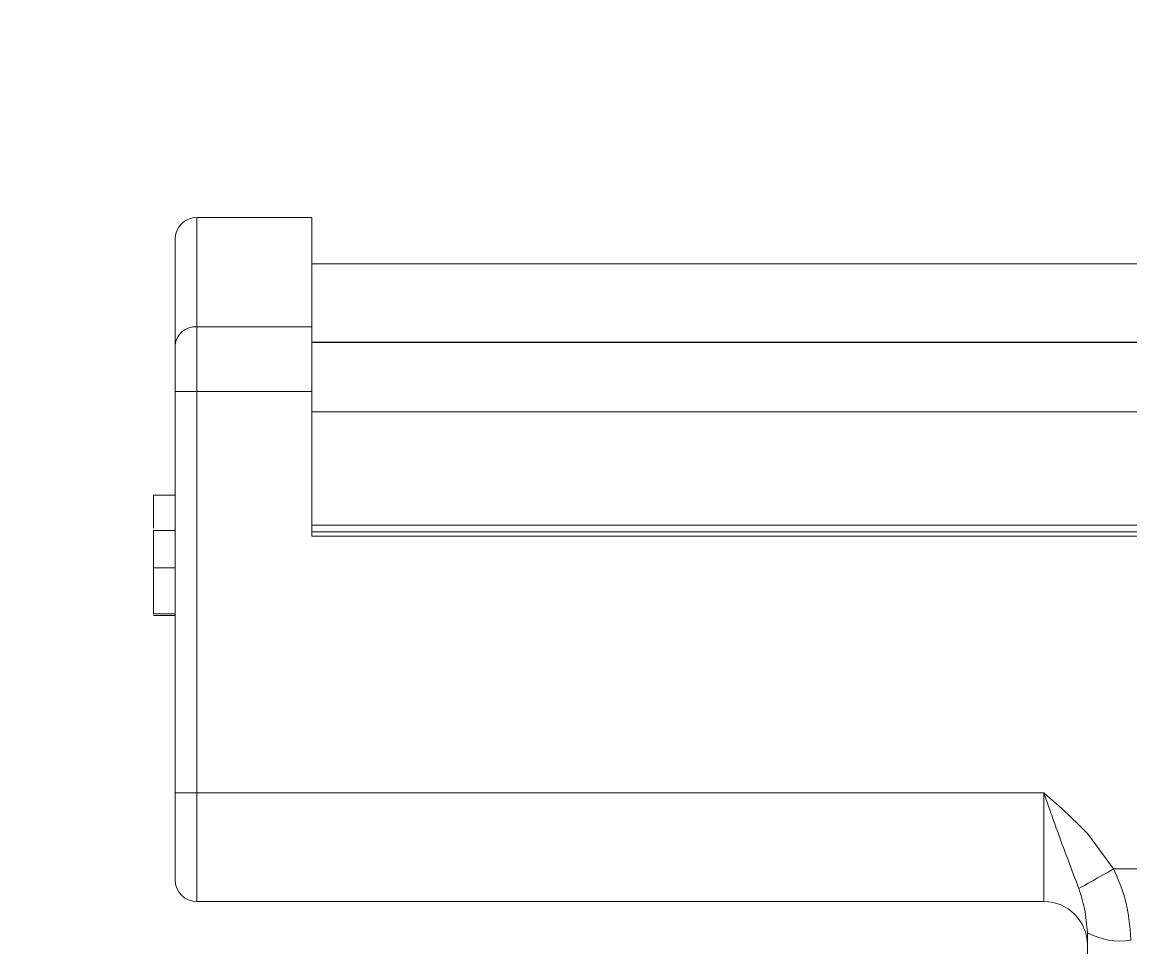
# Model space of a CAD drawing. Header units: inches. Extents: x 0.54 to 10.46, y 0.74 to 7.76.
# Drawn here: x 0.9376 to 1.2904, y 4.7646 to 5.0592 of the extents above; entities that cross this region are included whole.
import ezdxf

# ---------------------------------------------------------------- set-up
doc = ezdxf.new("R2010")
doc.units = ezdxf.units.IN
doc.header["$MEASUREMENT"] = 0
doc.layers.add('BG', color=7, linetype='Continuous')
doc.layers.add('MCG-INT-4FT', color=7, linetype='Continuous')

# ---------------------------------------------------------------- blocks, each defined once
blk = doc.blocks.new('block 3')
at = {"layer": 'BG', "true_color": 0xffffff}
h = blk.add_hatch(color=7, dxfattribs=at)
h.dxf.hatch_style = 2
edge = h.paths.add_edge_path()
edge.add_spline(control_points=[(10.29599, 0.90612), (10.29599, 0.90612), (0.87112, 0.90612), (0.87112, 0.90612), (0.87016, 0.90612), (0.86938, 0.90689), (0.86938, 0.90785), (0.86938, 0.90785), (0.86938, 7.59215), (0.86938, 7.59215), (0.86938, 7.59311), (0.87016, 7.59389), (0.87112, 7.59389), (0.87112, 7.59389), (10.29599, 7.59389), (10.29599, 7.59389), (10.29696, 7.59389), (10.29773, 7.59311), (10.29773, 7.59215), (10.29773, 7.59215), (10.29773, 0.90785), (10.29773, 0.90785), (10.29773, 0.90689), (10.29696, 0.90612), (10.29599, 0.90612)], knot_values=[0, 0, 0, 0, 1, 1, 1, 2, 2, 2, 3, 3, 3, 4, 4, 4, 5, 5, 5, 6, 6, 6, 7, 7, 7, 8, 8, 8, 8], degree=3, periodic=1)
h.paths.add_polyline_path([(0.87286, 0.90959), (10.29426, 0.90959), (10.29426, 7.59042), (0.87286, 7.59042)])
at = {"layer": 'BG', "lineweight": 0}
blk.add_open_spline([(10.29599, 0.90612), (10.29599, 0.90612), (0.87112, 0.90612), (0.87112, 0.90612), (0.87016, 0.90612), (0.86938, 0.90689), (0.86938, 0.90785), (0.86938, 0.90785), (0.86938, 7.59215), (0.86938, 7.59215), (0.86938, 7.59311), (0.87016, 7.59389), (0.87112, 7.59389), (0.87112, 7.59389), (10.29599, 7.59389), (10.29599, 7.59389), (10.29696, 7.59389), (10.29773, 7.59311), (10.29773, 7.59215), (10.29773, 7.59215), (10.29773, 0.90785), (10.29773, 0.90785), (10.29773, 0.90689), (10.29696, 0.90612), (10.29599, 0.90612)], degree=3, knots=[0, 0, 0, 0, 1, 1, 1, 2, 2, 2, 3, 3, 3, 4, 4, 4, 5, 5, 5, 6, 6, 6, 7, 7, 7, 8, 8, 8, 8], dxfattribs=at)
blk = doc.blocks.new('block 2')
at = {"layer": 'BG'}
blk.add_blockref('block 3', (0, 0), dxfattribs=at)
blk = doc.blocks.new('block 69')
at = {"layer": 'BG', "true_color": 0xffffff}
h = blk.add_hatch(color=7, dxfattribs=at)
h.dxf.hatch_style = 2
edge = h.paths.add_edge_path()
edge.add_spline(control_points=[(10.46309, 0.739), (10.46309, 0.739), (0.53691, 0.739), (0.53691, 0.739), (0.53595, 0.739), (0.53517, 0.73978), (0.53517, 0.74074), (0.53517, 0.74074), (0.53517, 7.75926), (0.53517, 7.75926), (0.53517, 7.76022), (0.53595, 7.761), (0.53691, 7.761), (0.53691, 7.761), (10.46309, 7.761), (10.46309, 7.761), (10.46406, 7.761), (10.46483, 7.76022), (10.46483, 7.75926), (10.46483, 7.75926), (10.46483, 0.74074), (10.46483, 0.74074), (10.46483, 0.73978), (10.46406, 0.739), (10.46309, 0.739)], knot_values=[0, 0, 0, 0, 1, 1, 1, 2, 2, 2, 3, 3, 3, 4, 4, 4, 5, 5, 5, 6, 6, 6, 7, 7, 7, 8, 8, 8, 8], degree=3, periodic=1)
h.paths.add_polyline_path([(0.53864, 0.74248), (10.46136, 0.74248), (10.46136, 7.75752), (0.53864, 7.75752)])
at = {"layer": 'BG', "lineweight": 0}
blk.add_open_spline([(10.46309, 0.739), (10.46309, 0.739), (0.53691, 0.739), (0.53691, 0.739), (0.53595, 0.739), (0.53517, 0.73978), (0.53517, 0.74074), (0.53517, 0.74074), (0.53517, 7.75926), (0.53517, 7.75926), (0.53517, 7.76022), (0.53595, 7.761), (0.53691, 7.761), (0.53691, 7.761), (10.46309, 7.761), (10.46309, 7.761), (10.46406, 7.761), (10.46483, 7.76022), (10.46483, 7.75926), (10.46483, 7.75926), (10.46483, 0.74074), (10.46483, 0.74074), (10.46483, 0.73978), (10.46406, 0.739), (10.46309, 0.739)], degree=3, knots=[0, 0, 0, 0, 1, 1, 1, 2, 2, 2, 3, 3, 3, 4, 4, 4, 5, 5, 5, 6, 6, 6, 7, 7, 7, 8, 8, 8, 8], dxfattribs=at)
blk = doc.blocks.new('block 68')
at = {"layer": 'BG'}
blk.add_blockref('block 69', (0, 0), dxfattribs=at)
blk = doc.blocks.new('block 940')
at = {"layer": 'MCG-INT-4FT', "color": 7, "lineweight": 5, "true_color": 0xffffff}
blk.add_lwpolyline([(8.84123, 4.98235), (1.02982, 4.98235)], dxfattribs=at)
blk = doc.blocks.new('block 962')
at = {"layer": 'MCG-INT-4FT', "color": 7, "lineweight": 5, "true_color": 0xffffff}
blk.add_open_spline([(0.99318, 4.99707), (0.98936, 4.99707), (0.98627, 4.99398), (0.98627, 4.99016)], degree=3, dxfattribs=at)
blk = doc.blocks.new('block 963')
at = {"layer": 'MCG-INT-4FT', "color": 7, "lineweight": 5, "true_color": 0xffffff}
blk.add_lwpolyline([(1.02982, 4.99707), (0.99318, 4.99707)], dxfattribs=at)
blk = doc.blocks.new('block 968')
at = {"layer": 'MCG-INT-4FT', "color": 7, "lineweight": 5, "true_color": 0xffffff}
blk.add_lwpolyline([(8.84123, 4.95734), (1.02982, 4.95734)], dxfattribs=at)
blk = doc.blocks.new('block 1311')
at = {"layer": 'MCG-INT-4FT', "color": 7, "lineweight": 5, "true_color": 0xffffff}
blk.add_open_spline([(1.27662, 4.76936), (1.27642, 4.77197), (1.27623, 4.77457), (1.27568, 4.77715), (1.27523, 4.77926), (1.27455, 4.78135), (1.27387, 4.78344)], degree=3, knots=[0, 0, 0, 0, 1, 1, 1, 2, 2, 2, 2], dxfattribs=at)
blk = doc.blocks.new('block 1312')
at = {"layer": 'MCG-INT-4FT', "color": 7, "lineweight": 5, "true_color": 0xffffff}
blk.add_open_spline([(1.27662, 4.76548), (1.27662, 4.77312), (1.27043, 4.77931), (1.26279, 4.77931)], degree=3, dxfattribs=at)
blk = doc.blocks.new('block 1313')
at = {"layer": 'MCG-INT-4FT', "color": 7, "lineweight": 5, "true_color": 0xffffff}
blk.add_lwpolyline([(1.26279, 4.77931), (1.26279, 4.81388)], dxfattribs=at)
blk = doc.blocks.new('block 1314')
at = {"layer": 'MCG-INT-4FT', "color": 7, "lineweight": 5, "true_color": 0xffffff}
blk.add_open_spline([(1.27387, 4.78344), (1.27271, 4.78656), (1.27155, 4.78968), (1.27036, 4.79287), (1.26916, 4.79608), (1.26792, 4.79936), (1.26671, 4.80272), (1.26606, 4.80452), (1.26541, 4.80635), (1.26477, 4.80819), (1.26412, 4.81004), (1.26347, 4.81191), (1.26282, 4.81378), (1.26281, 4.81381), (1.2628, 4.81384), (1.26279, 4.81388)], degree=3, knots=[0, 0, 0, 0, 1, 1, 1, 2, 2, 2, 3, 3, 3, 4, 4, 4, 5, 5, 5, 5], dxfattribs=at)
blk = doc.blocks.new('block 1315')
at = {"layer": 'MCG-INT-4FT', "color": 7, "lineweight": 5, "true_color": 0xffffff}
blk.add_open_spline([(1.26279, 4.81388), (1.26281, 4.81386), (1.26284, 4.81384), (1.26286, 4.81382), (1.26547, 4.81155), (1.26811, 4.80931), (1.27062, 4.80693), (1.27267, 4.80499), (1.27465, 4.80296), (1.27662, 4.80094)], degree=3, knots=[0, 0, 0, 0, 1, 1, 1, 2, 2, 2, 3, 3, 3, 3], dxfattribs=at)
blk = doc.blocks.new('block 1316')
at = {"layer": 'MCG-INT-4FT', "color": 7, "lineweight": 5, "true_color": 0xffffff}
blk.add_lwpolyline([(1.27662, 4.80094), (1.28494, 4.78972)], dxfattribs=at)
blk = doc.blocks.new('block 1317')
at = {"layer": 'MCG-INT-4FT', "color": 7, "lineweight": 5, "true_color": 0xffffff}
blk.add_lwpolyline([(1.28494, 4.78972), (1.28319, 4.78872), (1.28147, 4.78775), (1.27983, 4.78682), (1.2783, 4.78595), (1.27691, 4.78516), (1.27569, 4.78447), (1.27467, 4.78389), (1.27387, 4.78344)], dxfattribs=at)
blk = doc.blocks.new('block 1318')
at = {"layer": 'MCG-INT-4FT', "color": 7, "lineweight": 5, "true_color": 0xffffff}
blk.add_lwpolyline([(0.99318, 4.96225), (0.99318, 4.94173)], dxfattribs=at)
blk = doc.blocks.new('block 1319')
at = {"layer": 'MCG-INT-4FT', "color": 7, "lineweight": 5, "true_color": 0xffffff}
blk.add_lwpolyline([(0.99318, 4.94173), (0.98627, 4.94173)], dxfattribs=at)
blk = doc.blocks.new('block 1320')
at = {"layer": 'MCG-INT-4FT', "color": 7, "lineweight": 5, "true_color": 0xffffff}
blk.add_lwpolyline([(0.98627, 4.94173), (0.98627, 4.95639)], dxfattribs=at)
blk = doc.blocks.new('block 1321')
at = {"layer": 'MCG-INT-4FT', "color": 7, "lineweight": 5, "true_color": 0xffffff}
blk.add_open_spline([(0.99318, 4.96225), (0.98966, 4.96251), (0.98658, 4.9599), (0.98627, 4.95639)], degree=3, dxfattribs=at)
blk = doc.blocks.new('block 1322')
at = {"layer": 'MCG-INT-4FT', "color": 7, "lineweight": 5, "true_color": 0xffffff}
blk.add_lwpolyline([(0.99318, 4.94173), (0.99318, 4.81388)], dxfattribs=at)
blk = doc.blocks.new('block 1323')
at = {"layer": 'MCG-INT-4FT', "color": 7, "lineweight": 5, "true_color": 0xffffff}
blk.add_lwpolyline([(0.98627, 4.81388), (0.99318, 4.81388)], dxfattribs=at)
blk = doc.blocks.new('block 1324')
at = {"layer": 'MCG-INT-4FT', "color": 7, "lineweight": 5, "true_color": 0xffffff}
blk.add_lwpolyline([(0.98627, 4.81388), (0.98627, 4.94173)], dxfattribs=at)
blk = doc.blocks.new('block 1325')
at = {"layer": 'MCG-INT-4FT', "color": 7, "lineweight": 5, "true_color": 0xffffff}
blk.add_lwpolyline([(0.99318, 4.77931), (0.99318, 4.81388)], dxfattribs=at)
blk = doc.blocks.new('block 1326')
at = {"layer": 'MCG-INT-4FT', "color": 7, "lineweight": 5, "true_color": 0xffffff}
blk.add_open_spline([(0.98627, 4.78622), (0.98627, 4.78241), (0.98936, 4.77931), (0.99318, 4.77931)], degree=3, dxfattribs=at)
blk = doc.blocks.new('block 1327')
at = {"layer": 'MCG-INT-4FT', "color": 7, "lineweight": 5, "true_color": 0xffffff}
blk.add_lwpolyline([(0.98627, 4.78622), (0.98627, 4.81388)], dxfattribs=at)
blk = doc.blocks.new('block 1328')
at = {"layer": 'MCG-INT-4FT', "color": 7, "lineweight": 5, "true_color": 0xffffff}
blk.add_lwpolyline([(1.02982, 4.94173), (0.99318, 4.94173)], dxfattribs=at)
blk = doc.blocks.new('block 1329')
at = {"layer": 'MCG-INT-4FT', "color": 7, "lineweight": 5, "true_color": 0xffffff}
blk.add_lwpolyline([(0.99318, 4.96225), (1.02982, 4.96225)], dxfattribs=at)
blk = doc.blocks.new('block 1330')
at = {"layer": 'MCG-INT-4FT', "color": 7, "lineweight": 5, "true_color": 0xffffff}
blk.add_lwpolyline([(1.02982, 4.96225), (1.02982, 4.94173)], dxfattribs=at)
blk = doc.blocks.new('block 1331')
at = {"layer": 'MCG-INT-4FT', "color": 7, "lineweight": 5, "true_color": 0xffffff}
blk.add_lwpolyline([(1.33884, 4.89563), (1.02982, 4.89563)], dxfattribs=at)
blk = doc.blocks.new('block 1333')
at = {"layer": 'MCG-INT-4FT', "color": 7, "lineweight": 5, "true_color": 0xffffff}
blk.add_lwpolyline([(1.33884, 4.78972), (1.28494, 4.78972)], dxfattribs=at)
blk = doc.blocks.new('block 1334')
at = {"layer": 'MCG-INT-4FT', "color": 7, "lineweight": 5, "true_color": 0xffffff}
blk.add_lwpolyline([(0.99318, 4.81388), (1.26279, 4.81388)], dxfattribs=at)
blk = doc.blocks.new('block 1335')
at = {"layer": 'MCG-INT-4FT', "color": 7, "lineweight": 5, "true_color": 0xffffff}
blk.add_lwpolyline([(1.02982, 4.89563), (1.02982, 4.94173)], dxfattribs=at)
blk = doc.blocks.new('block 1336')
at = {"layer": 'MCG-INT-4FT', "color": 7, "lineweight": 5, "true_color": 0xffffff}
blk.add_lwpolyline([(1.26279, 4.77931), (0.99318, 4.77931)], dxfattribs=at)
blk = doc.blocks.new('block 1338')
at = {"layer": 'MCG-INT-4FT', "color": 7, "lineweight": 5, "true_color": 0xffffff}
blk.add_open_spline([(1.28494, 4.78972), (1.28631, 4.78666), (1.28768, 4.78359), (1.28857, 4.78042), (1.28979, 4.77608), (1.29012, 4.77154), (1.29044, 4.767)], degree=3, knots=[0, 0, 0, 0, 1, 1, 1, 2, 2, 2, 2], dxfattribs=at)
blk = doc.blocks.new('block 1340')
at = {"layer": 'MCG-INT-4FT', "color": 7, "lineweight": 5, "true_color": 0xffffff}
blk.add_open_spline([(1.27662, 4.76936), (1.28085, 4.7671), (1.2857, 4.76627), (1.29044, 4.767)], degree=3, dxfattribs=at)
blk = doc.blocks.new('block 1341')
at = {"layer": 'MCG-INT-4FT', "color": 7, "lineweight": 5, "true_color": 0xffffff}
blk.add_lwpolyline([(1.27662, 4.70686), (1.27662, 4.76936)], dxfattribs=at)
blk = doc.blocks.new('block 1343')
at = {"layer": 'MCG-INT-4FT', "color": 7, "lineweight": 5, "true_color": 0xffffff}
blk.add_lwpolyline([(0.98627, 4.95639), (0.98627, 4.99016)], dxfattribs=at)
blk = doc.blocks.new('block 1344')
at = {"layer": 'MCG-INT-4FT', "color": 7, "lineweight": 5, "true_color": 0xffffff}
blk.add_lwpolyline([(1.02982, 4.96225), (1.02982, 4.99707)], dxfattribs=at)
blk = doc.blocks.new('block 1345')
at = {"layer": 'MCG-INT-4FT', "color": 7, "lineweight": 5, "true_color": 0xffffff}
blk.add_lwpolyline([(0.97935, 4.8855), (0.98627, 4.8855)], dxfattribs=at)
blk = doc.blocks.new('block 1346')
at = {"layer": 'MCG-INT-4FT', "color": 7, "lineweight": 5, "true_color": 0xffffff}
blk.add_lwpolyline([(0.97935, 4.89741), (0.98627, 4.89741)], dxfattribs=at)
blk = doc.blocks.new('block 1347')
at = {"layer": 'MCG-INT-4FT', "color": 7, "lineweight": 5, "true_color": 0xffffff}
blk.add_open_spline([(0.97935, 4.89741), (0.97935, 4.89725), (0.97935, 4.8971), (0.97935, 4.89649), (0.97935, 4.89589), (0.97935, 4.89483), (0.97935, 4.89347), (0.97935, 4.89239), (0.97935, 4.89112), (0.97935, 4.88976), (0.97935, 4.8884), (0.97935, 4.88695), (0.97935, 4.8855)], degree=3, knots=[0, 0, 0, 0, 1, 1, 1, 2, 2, 2, 3, 3, 3, 4, 4, 4, 4], dxfattribs=at)
blk = doc.blocks.new('block 1348')
at = {"layer": 'MCG-INT-4FT', "color": 7, "lineweight": 5, "true_color": 0xffffff}
blk.add_lwpolyline([(0.97935, 4.87089), (0.98627, 4.87089)], dxfattribs=at)
blk = doc.blocks.new('block 1349')
at = {"layer": 'MCG-INT-4FT', "color": 7, "lineweight": 5, "true_color": 0xffffff}
blk.add_lwpolyline([(0.97935, 4.8855), (0.97935, 4.87089)], dxfattribs=at)
blk = doc.blocks.new('block 1350')
at = {"layer": 'MCG-INT-4FT', "color": 7, "lineweight": 5, "true_color": 0xffffff}
blk.add_lwpolyline([(0.97935, 4.87039), (0.98627, 4.87039)], dxfattribs=at)
blk = doc.blocks.new('block 1351')
at = {"layer": 'MCG-INT-4FT', "color": 7, "lineweight": 5, "true_color": 0xffffff}
blk.add_lwpolyline([(0.97935, 4.90866), (0.97935, 4.89821)], dxfattribs=at)
blk = doc.blocks.new('block 1352')
at = {"layer": 'MCG-INT-4FT', "color": 7, "lineweight": 5, "true_color": 0xffffff}
blk.add_lwpolyline([(0.97935, 4.90866), (0.98627, 4.90866)], dxfattribs=at)
blk = doc.blocks.new('block 1360')
at = {"layer": 'MCG-INT-4FT', "color": 7, "lineweight": 5, "true_color": 0xffffff}
blk.add_lwpolyline([(1.81827, 4.89702), (1.02982, 4.89702)], dxfattribs=at)
blk = doc.blocks.new('block 1366')
at = {"layer": 'MCG-INT-4FT', "color": 8, "lineweight": 5, "true_color": 0x808080}
blk.add_lwpolyline([(0.99318, 4.99707), (0.99318, 4.96225)], dxfattribs=at)
blk = doc.blocks.new('block 1375')
at = {"layer": 'MCG-INT-4FT', "color": 8, "lineweight": 5, "true_color": 0x808080}
blk.add_lwpolyline([(8.84123, 4.93518), (1.02982, 4.93518)], dxfattribs=at)
blk = doc.blocks.new('block 1377')
at = {"layer": 'MCG-INT-4FT', "color": 8, "lineweight": 5, "true_color": 0x808080}
blk.add_lwpolyline([(8.84123, 4.95726), (1.02982, 4.95726)], dxfattribs=at)
blk = doc.blocks.new('block 1378')
at = {"layer": 'MCG-INT-4FT', "color": 8, "lineweight": 5, "true_color": 0x808080}
blk.add_lwpolyline([(1.02982, 4.89909), (1.81827, 4.89909)], dxfattribs=at)

msp = doc.modelspace()

# ---------------------------------------------------------------- block references
at = {"layer": 'BG'}
for name in ['block 68', 'block 2']:
    msp.add_blockref(name, (0, 0), dxfattribs=at)
at = {"layer": 'MCG-INT-4FT'}
for name in ['block 962', 'block 963', 'block 1366', 'block 1344', 'block 1343', 'block 940', 'block 1321', 'block 1318', 'block 1329', 'block 1330', 'block 1320', 'block 968', 'block 1377', 'block 1319', 'block 1324', 'block 1322', 'block 1328', 'block 1335', 'block 1375', 'block 1351', 'block 1352', 'block 1378', 'block 1346', 'block 1347', 'block 1360', 'block 1331', 'block 1345', 'block 1349', 'block 1348', 'block 1350', 'block 1323', 'block 1327', 'block 1325', 'block 1334', 'block 1313', 'block 1314', 'block 1315', 'block 1316', 'block 1317', 'block 1333', 'block 1338', 'block 1326', 'block 1311', 'block 1336', 'block 1312', 'block 1340', 'block 1341']:
    msp.add_blockref(name, (0, 0), dxfattribs=at)

doc.saveas('drawing.dxf')
